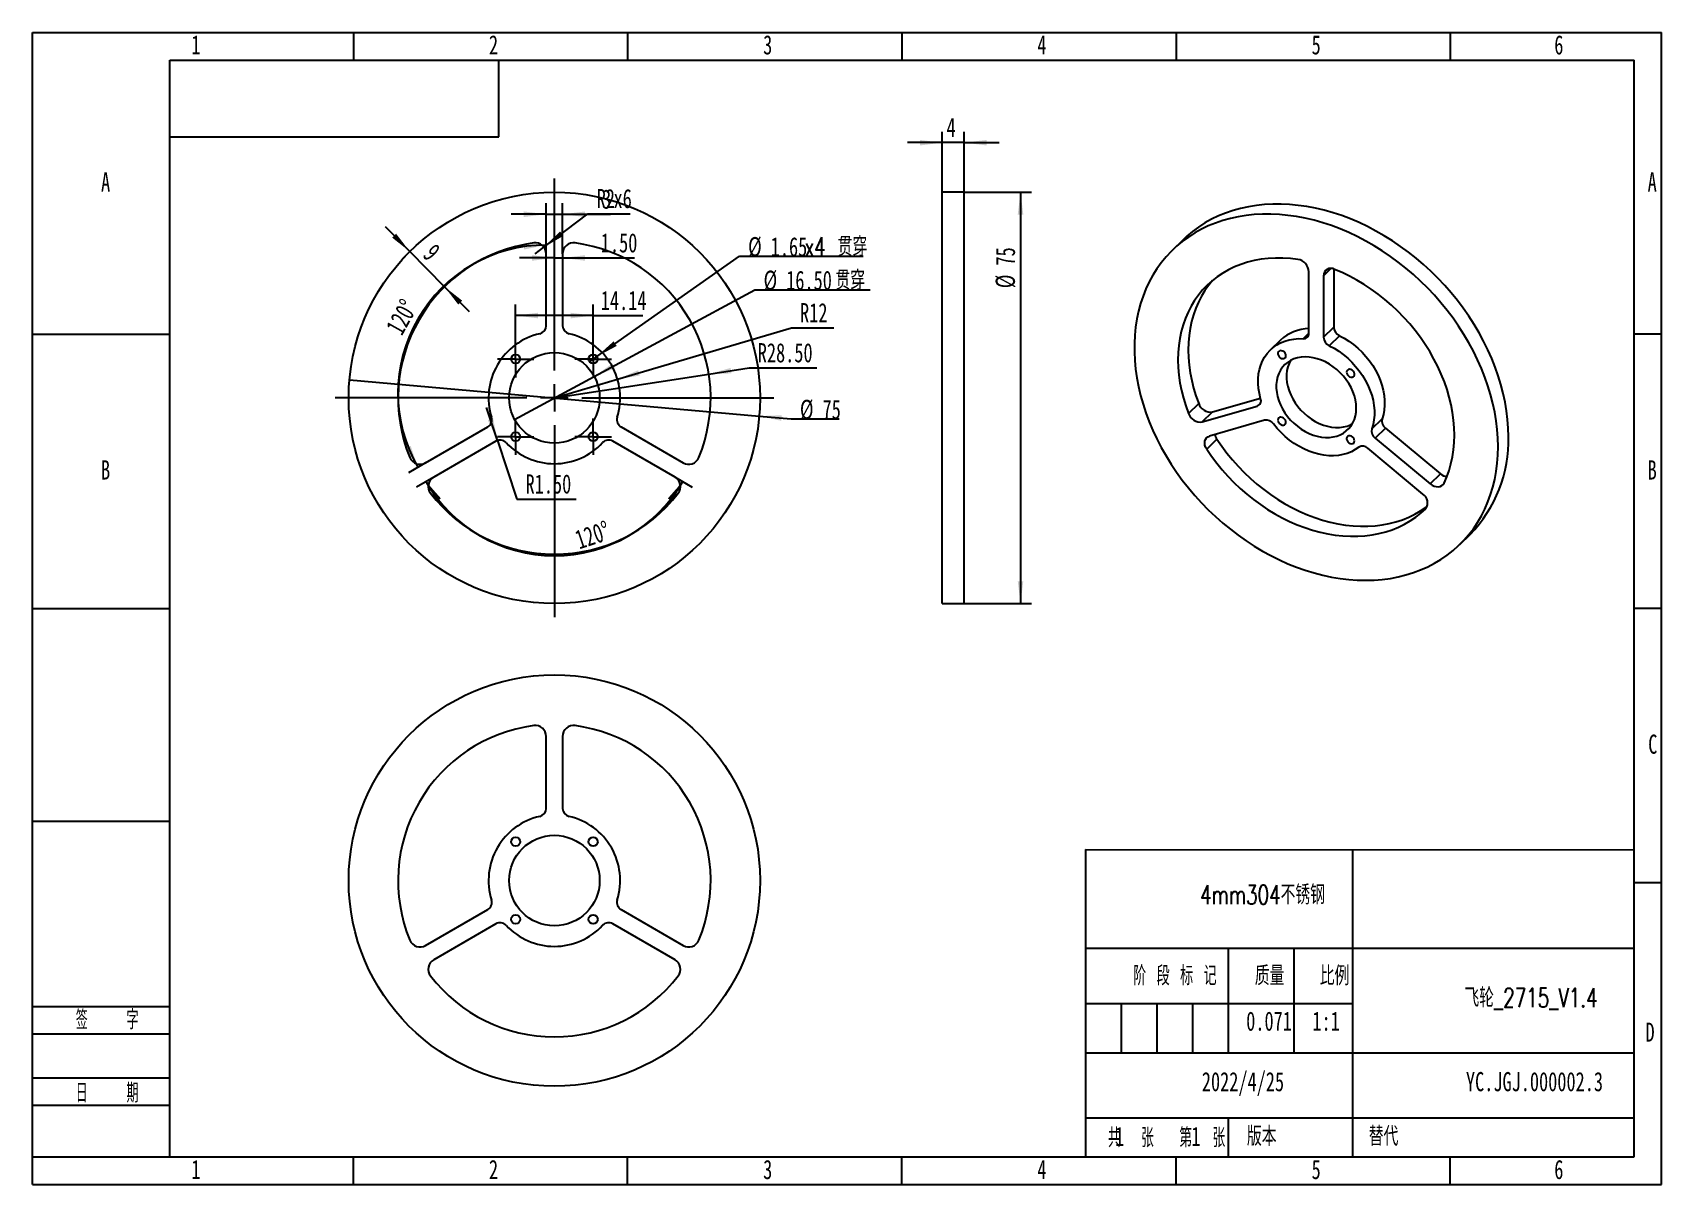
# Model space of a CAD drawing. Header units: millimetres. Extents: x 0 to 297, y 0 to 210.
import ezdxf

# ---------------------------------------------------------------- set-up
doc = ezdxf.new("R2010")
doc.units = ezdxf.units.MM
doc.layers.add('图框', color=7, linetype='Continuous')
doc.layers.add('粗实线层', color=7, linetype='Continuous', lineweight=25)
doc.styles.add('SLDTEXTSTYLE0', font='TXT', dxfattribs={"width": 0.7, "bigfont": 'bigfont'})
doc.styles.add('SLDTEXTSTYLE1', font='TXT', dxfattribs={"width": 0.6, "bigfont": 'bigfont'})
doc.styles.add('SLDTEXTSTYLE2', font='TXT', dxfattribs={"width": 0.614286, "bigfont": 'bigfont'})
doc.styles.add('SLDTEXTSTYLE3', font='TXT', dxfattribs={"width": 0.7})
doc.styles.add('SLDTEXTSTYLE4', font='TXT', dxfattribs={"width": 0.566667, "bigfont": 'bigfont'})
doc.dimstyles.new('SLDDIMSTYLE0', dxfattribs={"dimtxt": 3.5, "dimasz": 4.08, "dimexe": 0, "dimexo": 0.0625, "dimgap": 0.875, "dimtad": 2, "dimrnd": 1e-09, "dimzin": 12, "dimdsep": 46, "dimtxsty": 'SLDTEXTSTYLE3', "dimsah": 1, "dimcen": 0.09, "dimadec": 0, "dimazin": 3, "dimtfac": 1, "dimtofl": 0, "dimtmove": 0, "dimatfit": 3, "dimfxl": 0, "dimfrac": 2, "dimtolj": 1, "dimtzin": 12, "dimarcsym": 0})
doc.dimstyles.new('SLDDIMSTYLE1', dxfattribs={"dimtxt": 3.5, "dimasz": 4.08, "dimexe": 0, "dimexo": 0.0625, "dimgap": 0.875, "dimtad": 2, "dimrnd": 1e-09, "dimzin": 12, "dimdsep": 46, "dimtxsty": 'SLDTEXTSTYLE3', "dimsah": 1, "dimcen": 0.09, "dimadec": 0, "dimazin": 3, "dimtfac": 1, "dimtmove": 0, "dimatfit": 0, "dimfxl": 0, "dimfrac": 2, "dimtolj": 1, "dimtzin": 12, "dimarcsym": 0})
doc.dimstyles.new('SLDDIMSTYLE2', dxfattribs={"dimtxt": 3.5, "dimasz": 4.08, "dimexe": 0, "dimexo": 0.0625, "dimgap": 0.875, "dimtad": 2, "dimrnd": 1e-09, "dimzin": 4, "dimdsep": 46, "dimtxsty": 'SLDTEXTSTYLE3', "dimsah": 1, "dimcen": 0.09, "dimadec": 0, "dimazin": 1, "dimtfac": 1, "dimtmove": 0, "dimatfit": 0, "dimfxl": 0, "dimfrac": 2, "dimtolj": 1, "dimtzin": 12, "dimarcsym": 0})
doc.dimstyles.new('SLDDIMSTYLE3', dxfattribs={"dimtxt": 3.5, "dimasz": 4.08, "dimexe": 0, "dimexo": 0.0625, "dimgap": 0.875, "dimtad": 0, "dimtih": 1, "dimtoh": 1, "dimrnd": 1e-09, "dimzin": 12, "dimdsep": 46, "dimtxsty": 'SLDTEXTSTYLE3', "dimblk1": 'NONE', "dimsah": 1, "dimcen": 0, "dimadec": 0, "dimazin": 3, "dimtfac": 1, "dimtmove": 0, "dimatfit": 3, "dimldrblk": 'NONE', "dimfxl": 0, "dimfrac": 2, "dimtolj": 1, "dimtzin": 12, "dimarcsym": 0})
doc.dimstyles.new('SLDDIMSTYLE4', dxfattribs={"dimtxt": 3.5, "dimasz": 4.08, "dimexe": 0, "dimexo": 0.0625, "dimgap": 0.875, "dimtad": 2, "dimdec": 4, "dimzin": 12, "dimdsep": 46, "dimtxsty": 'SLDTEXTSTYLE3', "dimsah": 1, "dimcen": 0.09, "dimazin": 3, "dimtfac": 1, "dimtofl": 0, "dimtmove": 0, "dimatfit": 3, "dimfxl": 0, "dimfrac": 2, "dimtolj": 1, "dimtzin": 12, "dimarcsym": 0})
doc.dimstyles.new('SLDDIMSTYLE5', dxfattribs={"dimtxt": 3.5, "dimasz": 4.08, "dimexe": 0, "dimexo": 0.0625, "dimgap": 0.875, "dimtad": 0, "dimtih": 1, "dimtoh": 1, "dimrnd": 1e-09, "dimzin": 4, "dimdsep": 46, "dimtxsty": 'SLDTEXTSTYLE3', "dimblk1": 'NONE', "dimsah": 1, "dimcen": 0, "dimadec": 0, "dimazin": 1, "dimtfac": 1, "dimtmove": 0, "dimatfit": 3, "dimldrblk": 'NONE', "dimfxl": 0, "dimfrac": 2, "dimtolj": 1, "dimtzin": 12, "dimarcsym": 0})
doc.dimstyles.new('SLDDIMSTYLE6', dxfattribs={"dimtxt": 3.5, "dimasz": 4.08, "dimexe": 0, "dimexo": 0.0625, "dimgap": 0.875, "dimtad": 0, "dimtih": 1, "dimtoh": 1, "dimrnd": 1e-09, "dimzin": 12, "dimdsep": 46, "dimtxsty": 'SLDTEXTSTYLE3', "dimsah": 1, "dimcen": 0, "dimadec": 0, "dimazin": 3, "dimtfac": 1, "dimtofl": 0, "dimtmove": 0, "dimatfit": 3, "dimfxl": 0, "dimfrac": 2, "dimtolj": 1, "dimtzin": 12, "dimarcsym": 0})
doc.dimstyles.new('SLDDIMSTYLE7', dxfattribs={"dimtxt": 3.5, "dimasz": 4.08, "dimexe": 0, "dimexo": 0.0625, "dimgap": 0.875, "dimtad": 0, "dimtih": 1, "dimtoh": 1, "dimrnd": 1e-09, "dimzin": 4, "dimdsep": 46, "dimtxsty": 'SLDTEXTSTYLE3', "dimsah": 1, "dimcen": 0, "dimadec": 0, "dimazin": 1, "dimtfac": 1, "dimtofl": 0, "dimtmove": 0, "dimatfit": 3, "dimfxl": 0, "dimfrac": 2, "dimtolj": 1, "dimtzin": 12, "dimarcsym": 0})
doc.dimstyles.new('SLDDIMSTYLE8', dxfattribs={"dimtxt": 3.5, "dimasz": 4.08, "dimexe": 0, "dimexo": 0.0625, "dimgap": 0.875, "dimtad": 0, "dimtih": 1, "dimtoh": 1, "dimrnd": 1e-09, "dimzin": 4, "dimdsep": 46, "dimtxsty": 'SLDTEXTSTYLE3', "dimsah": 1, "dimcen": 0, "dimadec": 0, "dimazin": 1, "dimtfac": 1, "dimtofl": 0, "dimtmove": 1, "dimatfit": 3, "dimfxl": 0, "dimfrac": 2, "dimtolj": 1, "dimtzin": 12, "dimarcsym": 0})

# ---------------------------------------------------------------- blocks, each defined once
blk = doc.blocks.new('_D')
at = {"layer": '图框'}
for p, q in [((88.07, 153.79), (88.07, 160.41)), ((102.21, 153.79), (102.21, 160.41)), ((102.21, 158.41), (88.07, 158.41)), ((102.21, 158.41), (111.29, 158.41))]:
    blk.add_line(p, q, dxfattribs=at)
for points in [[(88.07, 158.41), (92.15, 157.9), (92.15, 158.92)], [(102.21, 158.41), (98.13, 158.92), (98.13, 157.9)]]:
    blk.add_solid(points, dxfattribs=at)
at = {"layer": '图框', "insert": (103.61, 162.92), "char_height": 3.5, "attachment_point": 1, "style": 'SLDTEXTSTYLE3'}
blk.add_mtext('14.14', dxfattribs=at)
blk = doc.blocks.new('_D_1')
at = {"layer": '图框'}
for p, q in [((93.64, 169.66), (93.64, 178.88)), ((96.64, 169.66), (96.64, 178.88)), ((93.64, 176.88), (87.29, 176.88)), ((93.64, 176.88), (96.64, 176.88)), ((96.64, 176.88), (105.37, 176.88))]:
    blk.add_line(p, q, dxfattribs=at)
for points in [[(93.64, 176.88), (89.56, 177.39), (89.56, 176.37)], [(96.64, 176.88), (100.72, 176.37), (100.72, 177.39)]]:
    blk.add_solid(points, dxfattribs=at)
at = {"layer": '图框', "insert": (103.83, 181.39), "char_height": 3.5, "attachment_point": 1, "style": 'SLDTEXTSTYLE3'}
blk.add_mtext('3', dxfattribs=at)
blk = doc.blocks.new('_D_2')
at = {"layer": '图框'}
for p, q in [((95.14, 168.91), (88.79, 168.91)), ((95.14, 168.91), (96.64, 168.91)), ((96.64, 168.91), (109.75, 168.91))]:
    blk.add_line(p, q, dxfattribs=at)
for points in [[(95.14, 168.91), (91.06, 169.41), (91.06, 168.4)], [(96.64, 168.91), (100.72, 168.4), (100.72, 169.41)]]:
    blk.add_solid(points, dxfattribs=at)
at = {"layer": '图框', "insert": (103.61, 173.42), "char_height": 3.5, "attachment_point": 1, "style": 'SLDTEXTSTYLE3'}
blk.add_mtext('1.50', dxfattribs=at)
blk = doc.blocks.new('_D_3')
at = {"layer": '图框'}
for p, q in [((102.89, 150.94), (128.89, 169.23)), ((128.89, 169.23), (151.44, 169.23)), ((101.54, 149.99), (102.89, 150.94))]:
    blk.add_line(p, q, dxfattribs=at)
blk.add_solid([(102.89, 150.94), (106.52, 152.87), (105.93, 153.7)], dxfattribs=at)
at = {"layer": '图框', "char_height": 3.5, "attachment_point": 1}
for s, insert, style in [('%%c', (130.47, 172.72), 'SLDTEXTSTYLE3'), ('1.65', (134.59, 172.71), 'SLDTEXTSTYLE3'), ('x4 贯穿', (140.72, 172.71), 'SLDTEXTSTYLE0')]:
    blk.add_mtext(s, dxfattribs=dict(at, insert=insert, style=style))
blk = doc.blocks.new('_None')
blk = doc.blocks.new('_D_4')
at = {"layer": '图框'}
for p, q in [((93.64, 169.66), (93.64, 173.27)), ((71.65, 131.56), (68.52, 129.76))]:
    blk.add_line(p, q, dxfattribs=at)
blk.add_arc((93.64, 144.26), 27.01, 90, 210, dxfattribs=at)
for points in [[(93.64, 171.27), (89.54, 171.47), (89.61, 170.45)], [(70.26, 130.76), (68.94, 134.65), (68.03, 134.21)]]:
    blk.add_solid(points, dxfattribs=at)
at = {"layer": '图框', "insert": (64.26, 156.28), "char_height": 3.5, "attachment_point": 1, "rotation": 60.8174, "style": 'SLDTEXTSTYLE3'}
blk.add_mtext('120°', dxfattribs=at)
blk = doc.blocks.new('_D_5')
at = {"layer": '图框'}
for p, q in [((73.15, 128.96), (70.01, 127.15)), ((117.14, 128.96), (120.28, 127.15))]:
    blk.add_line(p, q, dxfattribs=at)
blk.add_arc((95.14, 141.66), 27.03, 210, 330, dxfattribs=at)
for points in [[(71.74, 128.15), (73.62, 124.49), (74.46, 125.07)], [(118.55, 128.15), (115.83, 125.07), (116.67, 124.49)]]:
    blk.add_solid(points, dxfattribs=at)
at = {"layer": '图框', "insert": (98.59, 119.09), "char_height": 3.5, "attachment_point": 1, "rotation": 18.3475, "style": 'SLDTEXTSTYLE3'}
blk.add_mtext('120°', dxfattribs=at)
blk = doc.blocks.new('_D_6')
at = {"layer": '图框'}
for p, q in [((102.4, 147.31), (131.71, 163.11)), ((131.71, 163.11), (152.73, 163.11)), ((87.88, 139.48), (102.4, 147.31))]:
    blk.add_line(p, q, dxfattribs=at)
blk.add_solid([(102.4, 147.31), (106.24, 148.8), (105.75, 149.69)], dxfattribs=at)
at = {"layer": '图框', "char_height": 3.5, "attachment_point": 1}
for s, insert, style in [('%%c', (133.29, 166.6), 'SLDTEXTSTYLE3'), ('16.50', (137.41, 166.59), 'SLDTEXTSTYLE3'), ('贯穿', (146.39, 166.59), 'SLDTEXTSTYLE0')]:
    blk.add_mtext(s, dxfattribs=dict(at, insert=insert, style=style))
blk = doc.blocks.new('_D_7')
at = {"layer": '图框'}
for p, q in [((106.65, 146.8), (138.36, 156.17)), ((138.36, 156.17), (146.08, 156.17)), ((95.14, 143.39), (106.65, 146.8))]:
    blk.add_line(p, q, dxfattribs=at)
blk.add_solid([(106.65, 146.8), (110.71, 147.47), (110.42, 148.44)], dxfattribs=at)
at = {"layer": '图框', "insert": (139.94, 160.68), "char_height": 3.5, "attachment_point": 1, "style": 'SLDTEXTSTYLE3'}
blk.add_mtext('R12', dxfattribs=at)
blk = doc.blocks.new('_D_8')
at = {"layer": '图框'}
for p, q in [((123.31, 147.74), (130.64, 148.87)), ((130.64, 148.87), (142.97, 148.87)), ((95.14, 143.39), (123.31, 147.74))]:
    blk.add_line(p, q, dxfattribs=at)
blk.add_solid([(123.31, 147.74), (127.42, 147.86), (127.27, 148.86)], dxfattribs=at)
at = {"layer": '图框', "insert": (132.23, 153.38), "char_height": 3.5, "attachment_point": 1, "style": 'SLDTEXTSTYLE3'}
blk.add_mtext('R28.50', dxfattribs=at)
blk = doc.blocks.new('_D_9')
at = {"layer": '图框'}
for p, q in [((57.79, 146.71), (132.5, 140.08)), ((132.5, 140.08), (138.33, 139.57)), ((138.33, 139.57), (147.1, 139.57))]:
    blk.add_line(p, q, dxfattribs=at)
blk.add_solid([(132.5, 140.08), (136.52, 139.22), (136.61, 140.23)], dxfattribs=at)
at = {"layer": '图框', "char_height": 3.5, "attachment_point": 1, "style": 'SLDTEXTSTYLE3'}
for s, insert in [('%%c', (139.92, 143.05)), ('75', (144.04, 143.04))]:
    blk.add_mtext(s, dxfattribs=dict(at, insert=insert))
blk = doc.blocks.new('_D_10')
at = {"layer": '图框'}
for p, q in [((93.24, 170.87), (101.27, 176.98)), ((101.27, 176.98), (108.99, 176.98)), ((91.64, 169.66), (93.24, 170.87))]:
    blk.add_line(p, q, dxfattribs=at)
blk.add_solid([(93.24, 170.87), (96.79, 172.94), (96.18, 173.75)], dxfattribs=at)
at = {"layer": '图框', "char_height": 3.5, "attachment_point": 1, "style": 'SLDTEXTSTYLE3'}
for s, insert in [('R2', (102.86, 181.49)), ('x6', (105.93, 181.49))]:
    blk.add_mtext(s, dxfattribs=dict(at, insert=insert))
blk = doc.blocks.new('_D_11')
at = {"layer": '图框'}
for p, q in [((84.77, 135.64), (82.78, 141.67)), ((84.77, 135.64), (88.3, 124.95)), ((88.3, 124.95), (99.09, 124.95))]:
    blk.add_line(p, q, dxfattribs=at)
blk.add_solid([(84.77, 135.64), (83.98, 139.67), (83.01, 139.35)], dxfattribs=at)
at = {"layer": '图框', "insert": (89.89, 129.46), "char_height": 3.5, "attachment_point": 1, "style": 'SLDTEXTSTYLE3'}
blk.add_mtext('R1.50', dxfattribs=at)
blk = doc.blocks.new('_D_12')
at = {"layer": '图框'}
for p, q in [((68.79, 170.07), (64.33, 174.59)), ((68.79, 170.07), (67.37, 168.67)), ((75.11, 163.67), (68.79, 170.07)), ((75.11, 163.67), (73.69, 162.26)), ((75.11, 163.67), (79.58, 159.15))]:
    blk.add_line(p, q, dxfattribs=at)
for points in [[(68.79, 170.07), (66.28, 173.33), (65.56, 172.62)], [(75.11, 163.67), (77.62, 160.41), (78.34, 161.12)]]:
    blk.add_solid(points, dxfattribs=at)
at = {"layer": '图框', "insert": (73.46, 171.76), "char_height": 3.5, "attachment_point": 1, "rotation": 314.6506, "style": 'SLDTEXTSTYLE3'}
blk.add_mtext('9', dxfattribs=at)
blk = doc.blocks.new('SW_CENTERMARKSYMBOL_0')
at = {"layer": '图框', "color": 0}
for p, q in [((0, 5), (0, 40)), ((-5, 0), (-40, 0)), ((0, 0), (-2.5, 0)), ((0, 0), (0, 2.5)), ((0, 0), (0, -2.5)), ((0, 0), (2.5, 0)), ((5, 0), (40, 0)), ((0, -5), (0, -40))]:
    blk.add_line(p, q, dxfattribs=at)
blk = doc.blocks.new('SW_CENTERMARKSYMBOL_1')
at = {"layer": '图框', "color": 0}
for p, q in [((0, 2.5), (0, 3.325)), ((-2.5, 0), (-3.325, 0)), ((0, 0), (-2.5, 0)), ((0, 0), (0, 2.5)), ((0, 0), (0, -2.5)), ((0, 0), (2.5, 0)), ((2.5, 0), (3.325, 0)), ((0, -2.5), (0, -3.325))]:
    blk.add_line(p, q, dxfattribs=at)
blk = doc.blocks.new('SW_CENTERMARKSYMBOL_2')
at = {"layer": '图框', "color": 0}
for p, q in [((0, 2.5), (0, 3.325)), ((-2.5, 0), (-3.325, 0)), ((0, 0), (-2.5, 0)), ((0, 0), (0, 2.5)), ((0, 0), (0, -2.5)), ((0, 0), (2.5, 0)), ((2.5, 0), (3.325, 0)), ((0, -2.5), (0, -3.325))]:
    blk.add_line(p, q, dxfattribs=at)
blk = doc.blocks.new('SW_CENTERMARKSYMBOL_3')
at = {"layer": '图框', "color": 0}
for p, q in [((0, 2.5), (0, 3.325)), ((-2.5, 0), (-3.325, 0)), ((0, 0), (-2.5, 0)), ((0, 0), (0, 2.5)), ((0, 0), (0, -2.5)), ((0, 0), (2.5, 0)), ((2.5, 0), (3.325, 0)), ((0, -2.5), (0, -3.325))]:
    blk.add_line(p, q, dxfattribs=at)
blk = doc.blocks.new('SW_CENTERMARKSYMBOL_4')
at = {"layer": '图框', "color": 0}
for p, q in [((0, 2.5), (0, 3.325)), ((-2.5, 0), (-3.325, 0)), ((0, 0), (-2.5, 0)), ((0, 0), (0, 2.5)), ((0, 0), (0, -2.5)), ((0, 0), (2.5, 0)), ((2.5, 0), (3.325, 0)), ((0, -2.5), (0, -3.325))]:
    blk.add_line(p, q, dxfattribs=at)
blk = doc.blocks.new('_D_13')
at = {"layer": '图框'}
for p, q in [((165.87, 180.89), (165.87, 191.93)), ((169.87, 180.89), (169.87, 191.93)), ((165.87, 189.93), (159.52, 189.93)), ((169.87, 189.93), (165.87, 189.93)), ((169.87, 189.93), (176.22, 189.93))]:
    blk.add_line(p, q, dxfattribs=at)
for points in [[(165.87, 189.93), (161.79, 190.43), (161.79, 189.42)], [(169.87, 189.93), (173.95, 189.42), (173.95, 190.43)]]:
    blk.add_solid(points, dxfattribs=at)
at = {"layer": '图框', "insert": (166.64, 194.44), "char_height": 3.5, "attachment_point": 1, "style": 'SLDTEXTSTYLE3'}
blk.add_mtext('4', dxfattribs=at)
blk = doc.blocks.new('_D_14')
at = {"layer": '图框'}
for p, q in [((169.87, 180.89), (182.14, 180.89)), ((180.14, 180.89), (180.14, 105.89)), ((169.87, 105.89), (182.14, 105.89))]:
    blk.add_line(p, q, dxfattribs=at)
for points in [[(180.14, 180.89), (179.63, 176.81), (180.65, 176.81)], [(180.14, 105.89), (180.65, 109.97), (179.63, 109.97)]]:
    blk.add_solid(points, dxfattribs=at)
at = {"layer": '图框', "char_height": 3.5, "attachment_point": 1, "rotation": 90, "style": 'SLDTEXTSTYLE3'}
for s, insert in [('75', (175.63, 167.52)), ('%%c', (175.61, 163.4))]:
    blk.add_mtext(s, dxfattribs=dict(at, insert=insert))

msp = doc.modelspace()

# ---------------------------------------------------------------- linework, layer by layer
at = {"color": 7, "linetype": 'Continuous', "lineweight": 25}
for p, q in [((169.86999, 180.89454), (165.86999, 180.89454)), ((165.86999, 143.39454), (165.86999, 180.89454)), ((169.86999, 143.39454), (169.86999, 180.89454)), ((93.64368, 156.55699), (93.64368, 169.66239)), ((96.64368, 169.66239), (96.64368, 156.55699)), ((209.73181, 172.18237), (207.86503, 170.36034)), ((232.73133, 155.16713), (232.73133, 166.40065)), ((237.25137, 166.88391), (237.25137, 156.26807)), ((235.38459, 165.67956), (235.38459, 154.44603)), ((235.38459, 154.44603), (237.25137, 156.26807)), ((238.28319, 154.73404), (236.41641, 152.912)), ((227.543, 153.93377), (225.67622, 152.11174)), ((165.86999, 105.89454), (165.86999, 143.39454)), ((169.86999, 105.89454), (169.86999, 143.39454)), ((215.14213, 140.84999), (223.88283, 143.36541)), ((210.75568, 140.54383), (212.62246, 142.36587)), ((213.27535, 139.02795), (223.31315, 141.91665)), ((213.27535, 139.02795), (215.14213, 140.84999)), ((71.64505, 131.55965), (82.99466, 138.11235)), ((107.29269, 138.11235), (118.6423, 131.55965)), ((224.63978, 139.32912), (214.60198, 136.44042)), ((244.19851, 137.73331), (246.06529, 139.55535)), ((246.66955, 137.89827), (244.80277, 136.07624)), ((246.66955, 137.89827), (256.70735, 129.55345)), ((84.49466, 135.51428), (73.14505, 128.96158)), ((117.1423, 128.96158), (105.79269, 135.51428)), ((215.95155, 135.87262), (214.08477, 134.05058)), ((253.51394, 125.86498), (243.47614, 134.2098)), ((244.80277, 136.07624), (254.84057, 127.73142)), ((254.84057, 127.73142), (256.70735, 129.55345)), ((260.25089, 116.68799), (262.11767, 118.51002)), ((165.86999, 105.89454), (169.86999, 105.89454)), ((93.64368, 68.56043), (93.64368, 81.66584)), ((96.64368, 81.66584), (96.64368, 68.56043)), ((71.64505, 43.5631), (82.99466, 50.1158)), ((107.29269, 50.1158), (118.6423, 43.5631)), ((84.49466, 47.51772), (73.14505, 40.96502)), ((117.1423, 40.96502), (105.79269, 47.51772))]:
    msp.add_line(p, q, dxfattribs=at)
at = {"color": 8, "linetype": 'Continuous', "lineweight": 25}
for p, q in [((235.38459, 165.67956), (236.71574, 166.9788)), ((231.69951, 154.19395), (232.73133, 155.20104)), ((223.31315, 141.91665), (223.92714, 142.51592))]:
    msp.add_line(p, q, dxfattribs=at)
at = {"color": 7, "linetype": 'Continuous', "lineweight": 25, "flags": 128}
for points in [[(269.09042, 136.33248), (269.05228, 137.88397), (268.93794, 139.45263), (268.74768, 141.03484), (268.48192, 142.62697), (268.14127, 144.22536), (267.72653, 145.82632), (267.23864, 147.42618), (266.67873, 149.02125), (266.04809, 150.60787), (265.34816, 152.18239), (264.58055, 153.74119), (263.74704, 155.28067), (262.84953, 156.79731), (261.8901, 158.28761), (260.87094, 159.74814), (259.79441, 161.17555), (258.66298, 162.56655), (257.47924, 163.91794), (256.24594, 165.22662), (254.96589, 166.48957), (253.64204, 167.70389), (252.27745, 168.86679), (250.87525, 169.97559), (249.43865, 171.02774), (247.97098, 172.02083), (246.4756, 172.95256), (244.95595, 173.82079), (243.41553, 174.62354), (241.85788, 175.35894), (240.28659, 176.02531), (238.70526, 176.62112), (237.11753, 177.145), (235.52707, 177.59574), (233.93752, 177.9723), (232.35253, 178.27383), (230.77577, 178.49962), (229.21085, 178.64915), (227.66137, 178.72209), (226.13089, 178.71826), (224.62294, 178.63767), (223.14099, 178.48052), (221.68844, 178.24715), (220.26863, 177.93811), (218.88484, 177.5541), (217.54023, 177.09602), (216.23791, 176.56491), (214.98087, 175.962), (213.772, 175.28867), (212.61409, 174.54648), (211.50979, 173.73712), (210.46164, 172.86246), (209.73181, 172.18237)], [(267.22364, 134.51044), (267.1855, 136.06194), (267.07116, 137.63059), (266.8809, 139.21281), (266.61514, 140.80494), (266.27449, 142.40332), (265.85975, 144.00428), (265.37186, 145.60414), (264.81195, 147.19921), (264.18131, 148.78583), (263.48138, 150.36035), (262.71377, 151.91915), (261.88026, 153.45864), (260.98275, 154.97527), (260.02332, 156.46557), (259.00416, 157.92611), (257.92763, 159.35351), (256.79619, 160.74451), (255.61246, 162.09591), (254.37915, 163.40459), (253.09911, 164.66754), (251.77526, 165.88186), (250.41067, 167.04476), (249.00846, 168.15356), (247.57187, 169.20571), (246.1042, 170.19879), (244.60882, 171.13052), (243.08917, 171.99876), (241.54875, 172.8015), (239.9911, 173.5369), (238.4198, 174.20328), (236.83848, 174.79909), (235.25075, 175.32297), (233.66029, 175.7737), (232.07073, 176.15027), (230.48575, 176.45179), (228.90899, 176.67758), (227.34406, 176.82711), (225.79458, 176.90005), (224.26411, 176.89622), (222.75616, 176.81564), (221.27421, 176.65848), (219.82166, 176.42511), (218.40185, 176.11607), (217.01805, 175.73207), (215.67345, 175.27399), (214.37113, 174.74288), (213.11409, 174.13997), (211.90522, 173.46664), (210.74731, 172.72444), (209.64301, 171.91508), (208.59486, 171.04042), (207.60528, 170.10247), (206.67654, 169.10339), (205.81078, 168.04548), (205.00999, 166.93117), (204.27601, 165.76302), (203.61054, 164.54372), (203.01509, 163.27608), (202.49104, 161.96301), (202.03959, 160.60752), (201.66179, 159.21275), (201.3585, 157.78189), (201.13042, 156.31823), (200.97808, 154.82515), (200.90182, 153.30608), (200.90182, 151.76451), (200.97808, 150.20398), (201.13042, 148.62809), (201.3585, 147.04046), (201.66179, 145.44475), (202.03959, 143.84461), (202.49104, 142.24374), (203.01509, 140.64582), (203.61054, 139.05451), (204.27601, 137.47349), (205.00999, 135.90638), (205.81078, 134.3568), (206.67654, 132.82829), (207.60528, 131.32439), (208.59486, 129.84855), (209.64301, 128.40417), (210.74731, 126.99456), (211.90522, 125.62297), (213.11409, 124.29255), (214.37113, 123.00636), (215.67345, 121.76737), (217.01805, 120.57842), (218.40185, 119.44224), (219.82166, 118.36146), (221.27421, 117.33855), (222.75616, 116.37586), (224.26411, 115.47562), (225.79458, 114.63989), (227.34406, 113.8706), (228.90899, 113.16951), (230.48575, 112.53823), (232.07073, 111.97823), (233.66029, 111.49078), (235.25075, 111.07701), (236.83848, 110.73787), (238.4198, 110.47414), (239.9911, 110.28642), (241.54875, 110.17515), (243.08917, 110.14059), (244.60882, 110.18281), (246.1042, 110.30171), (247.57187, 110.49703), (249.00846, 110.76831), (250.41067, 111.11494), (251.77526, 111.5361), (253.09911, 112.03084), (254.37915, 112.59801), (255.61246, 113.23631), (256.79619, 113.94428), (257.92763, 114.72028), (259.00416, 115.56253), (260.02332, 116.4691), (260.98275, 117.43789), (261.88026, 118.46668), (262.71377, 119.5531), (263.48138, 120.69466), (264.18131, 121.88873), (264.81195, 123.13256), (265.37186, 124.42329), (265.85975, 125.75795), (266.27449, 127.13348), (266.61514, 128.5467), (266.8809, 129.99438), (267.07116, 131.47317), (267.1855, 132.97968), (267.22364, 134.51044)], [(230.72888, 168.6442), (229.34956, 168.80308), (227.98472, 168.88429), (226.63853, 168.88758), (225.31515, 168.81294), (224.01862, 168.66059), (222.75295, 168.43101), (221.52201, 168.12489), (220.32959, 167.74319), (219.17935, 167.28707), (218.07482, 166.75794), (217.01941, 166.15742), (216.01635, 165.48736), (215.06873, 164.7498), (214.17945, 163.94704), (213.35125, 163.08151), (212.58668, 162.1559), (211.88808, 161.17304), (211.2576, 160.13595), (210.69718, 159.04781), (210.20854, 157.91198), (209.79318, 156.73194), (209.45237, 155.51132), (209.18717, 154.25386), (208.99839, 152.96344), (208.8866, 151.64401), (208.85216, 150.29964), (208.89517, 148.93444), (209.01549, 147.55262), (209.21276, 146.15843), (209.48637, 144.75614), (209.83548, 143.35006), (210.25902, 141.94452), (210.75568, 140.54383)], [(257.36024, 127.87771), (257.8569, 129.00843), (258.28044, 130.18376), (258.62955, 131.40007), (258.90316, 132.65364), (259.10043, 133.94061), (259.22075, 135.25703), (259.26376, 136.59885), (259.22932, 137.96194), (259.11753, 139.34213), (258.92875, 140.73517), (258.66355, 142.13678), (258.32274, 143.54265), (257.90738, 144.94846), (257.41874, 146.3499), (256.85832, 147.74265), (256.22784, 149.12244), (255.52924, 150.48503), (254.76467, 151.82624), (253.93647, 153.14193), (253.04719, 154.42807), (252.09957, 155.68071), (251.09651, 156.896), (250.0411, 158.07019), (248.93657, 159.1997), (247.78633, 160.28104), (246.59391, 161.31089), (245.36297, 162.28609), (244.0973, 163.20364), (242.80077, 164.06072), (241.47739, 164.8547), (240.1312, 165.58314), (238.76636, 166.2438), (237.38704, 166.83465)], [(215.12103, 164.79348), (214.45346, 163.97794), (213.75486, 162.99507), (213.12438, 161.95798), (212.56396, 160.86985), (212.07532, 159.73402), (211.65996, 158.55398), (211.31915, 157.33336), (211.05395, 156.0759), (210.86517, 154.78548), (210.75338, 153.46605), (210.71894, 152.12167), (210.76195, 150.75648), (210.88227, 149.37466), (211.07954, 147.98046), (211.35316, 146.57817), (211.70227, 145.17209), (212.1258, 143.76655), (212.62246, 142.36587)], [(238.28319, 154.73404), (239.16977, 154.25767), (240.032, 153.71444), (240.86342, 153.10844), (241.65779, 152.44419), (242.40915, 151.7267), (243.11186, 150.96134), (243.76065, 150.15385), (244.35066, 149.3103), (244.87745, 148.43701), (245.33707, 147.54052), (245.72609, 146.62758), (246.04157, 145.70502), (246.28115, 144.77977), (246.44303, 143.85877), (246.52601, 142.94893), (246.52945, 142.05707), (246.45333, 141.18989), (246.29822, 140.35389), (246.06529, 139.55535)], [(223.91741, 143.24528), (223.68448, 144.17044), (223.52937, 145.09075), (223.45325, 145.9993), (223.45669, 146.88929), (223.53967, 147.75403), (223.70155, 148.58703), (223.94114, 149.38206), (224.25662, 150.13313), (224.64563, 150.83463), (225.10525, 151.48128), (225.63204, 152.06823), (226.22205, 152.59108), (226.87084, 153.04592), (227.57355, 153.42931), (228.32491, 153.7384), (229.11928, 153.97085), (229.9507, 154.12494), (230.81293, 154.19949), (231.69951, 154.19395)], [(228.53382, 151.08659), (228.49429, 151.32695), (228.37997, 151.56275), (228.20326, 151.76845), (227.9833, 151.92174), (227.74393, 152.00602), (227.51108, 152.01215), (227.31, 151.93948), (227.16248, 151.79587), (227.08449, 151.59689), (227.08449, 151.3641), (227.16248, 151.12272), (227.31, 150.89892), (227.51108, 150.71695), (227.74393, 150.59652), (227.9833, 150.55069), (228.20326, 150.58442), (228.37997, 150.69406), (228.49429, 150.86772), (228.53382, 151.08659)], [(236.41641, 152.912), (237.30299, 152.43563), (238.16522, 151.89241), (238.99664, 151.2864), (239.79101, 150.62216), (240.54237, 149.90467), (241.24508, 149.13931), (241.89387, 148.33182), (242.48388, 147.48826), (243.01067, 146.61497), (243.47029, 145.71849), (243.8593, 144.80554), (244.17478, 143.88299), (244.41437, 142.95774), (244.57625, 142.03674), (244.65923, 141.12689), (244.66267, 140.23504), (244.58655, 139.36786), (244.43144, 138.53186), (244.19851, 137.73331)], [(241.35441, 141.54114), (241.31574, 142.27877), (241.20013, 143.02959), (241.00882, 143.78566), (240.74382, 144.53895), (240.40795, 145.28149), (240.00477, 146.0054), (239.53856, 146.70301), (239.01424, 147.36692), (238.43739, 147.99009), (237.81412, 148.56593), (237.15103, 149.08832), (236.45515, 149.55174), (235.73386, 149.95125), (234.99481, 150.28264), (234.24583, 150.54239), (233.49485, 150.72774), (232.74985, 150.83673), (232.01871, 150.86821), (231.30918, 150.82184), (230.6288, 150.69811), (229.98476, 150.49834), (229.3839, 150.22464), (228.83259, 149.87991), (228.33667, 149.46781), (227.90139, 148.9927), (227.53138, 148.45963), (227.23055, 147.87424), (227.00209, 147.24274), (226.84843, 146.57182), (226.77118, 145.86859), (226.77118, 145.14051), (226.84843, 144.3953), (227.00209, 143.64086), (227.23055, 142.88517), (227.53138, 142.13626), (227.90139, 141.40207), (228.33667, 140.69037), (228.83259, 140.0087), (229.3839, 139.3643), (229.98476, 138.764), (230.6288, 138.21416), (231.30918, 137.7206), (232.01871, 137.28856), (232.74985, 136.92262), (233.49485, 136.62666), (234.24583, 136.40382), (234.99481, 136.25645), (235.73386, 136.18612), (236.45515, 136.19358), (237.15103, 136.27874), (237.81412, 136.44071), (238.43739, 136.67776), (239.01424, 136.98738), (239.53856, 137.3663), (240.00477, 137.81049), (240.40795, 138.31525), (240.74382, 138.87523), (241.00882, 139.48448), (241.20013, 140.13656), (241.31574, 140.82454), (241.35441, 141.54114)], [(229.3556, 150.20933), (229.09733, 149.69627), (228.86887, 149.06477), (228.71521, 148.39385), (228.63797, 147.69063), (228.63797, 146.96255), (228.71521, 146.21734), (228.86887, 145.46289), (229.09733, 144.70721), (229.39816, 143.9583), (229.76818, 143.2241), (230.20345, 142.5124), (230.69937, 141.83074), (231.25069, 141.18634), (231.85154, 140.58604), (232.49558, 140.03619), (233.17597, 139.54264), (233.88549, 139.1106), (234.61663, 138.74466), (235.36163, 138.4487), (236.11261, 138.22585), (236.86159, 138.07849), (237.60065, 138.00816), (238.32193, 138.01561), (239.01781, 138.10078), (239.6809, 138.26274), (240.30417, 138.49979), (240.6271, 138.66103)], [(239.5821, 148.08391), (239.62163, 147.84355), (239.73595, 147.60775), (239.91266, 147.40205), (240.13262, 147.24876), (240.37199, 147.16448), (240.60484, 147.15835), (240.80592, 147.23102), (240.95344, 147.37463), (241.03143, 147.57361), (241.03143, 147.8064), (240.95344, 148.04778), (240.80592, 148.27158), (240.60484, 148.45355), (240.37199, 148.57398), (240.13262, 148.61981), (239.91266, 148.58608), (239.73595, 148.47644), (239.62163, 148.30278), (239.5821, 148.08391)], [(227.07453, 139.36102), (227.11407, 139.12066), (227.22839, 138.88486), (227.4051, 138.67917), (227.62506, 138.52587), (227.86443, 138.44159), (228.09727, 138.43546), (228.29835, 138.50813), (228.44588, 138.65174), (228.52387, 138.85073), (228.52387, 139.08352), (228.44588, 139.32489), (228.29835, 139.54869), (228.09727, 139.73066), (227.86443, 139.85109), (227.62506, 139.89692), (227.4051, 139.86319), (227.22839, 139.75355), (227.11407, 139.57989), (227.07453, 139.36102)], [(241.84006, 134.4152), (241.18642, 133.96642), (240.47929, 133.58933), (239.72398, 133.28679), (238.92617, 133.06104), (238.09184, 132.91379), (237.22725, 132.84615), (236.33887, 132.85861), (235.43339, 132.95109), (234.51759, 133.12289), (233.59833, 133.37272), (232.68253, 133.69871), (231.77705, 134.09842), (230.88867, 134.56884), (230.02408, 135.10644), (229.18975, 135.70719), (228.39194, 136.36659), (227.63663, 137.07969), (226.9295, 137.84114), (226.27586, 138.64522)], [(214.08477, 134.05058), (213.88842, 134.4146), (213.76424, 134.7922), (213.71782, 135.16633), (213.75128, 135.5201), (213.86308, 135.83753), (214.0482, 136.10428), (214.29826, 136.30832), (214.60198, 136.44042)], [(214.08477, 134.05058), (214.96742, 132.76097), (215.90872, 131.50444), (216.9058, 130.28483), (217.95558, 129.10591), (219.05483, 127.97129), (220.20018, 126.88445), (221.38811, 125.84875), (222.61498, 124.86735), (223.877, 123.94328), (225.17031, 123.07938), (226.49092, 122.27829), (227.83478, 121.54249), (229.19777, 120.87422), (230.57569, 120.27556), (231.96431, 119.74832), (233.35936, 119.29414), (234.75656, 118.91441), (236.15161, 118.6103), (237.54023, 118.38274), (238.91815, 118.23243), (240.28114, 118.15983), (241.625, 118.16517), (242.94561, 118.24843), (244.23892, 118.40935), (245.50094, 118.64744), (246.72781, 118.96196), (247.91574, 119.35196), (249.06109, 119.81623), (250.16034, 120.35334), (251.21012, 120.96165), (252.2072, 121.63929), (253.1485, 122.38417), (254.03115, 123.19401)], [(215.95155, 135.87262), (216.8342, 134.58301), (217.77551, 133.32647), (218.77258, 132.10687), (219.82236, 130.92795), (220.92161, 129.79332), (222.06696, 128.70649), (223.2549, 127.67078), (224.48176, 126.68939), (225.74378, 125.76532), (227.03709, 124.90141), (228.3577, 124.10033), (229.70156, 123.36452), (231.06455, 122.69626), (232.44247, 122.09759), (233.83109, 121.57036), (235.22614, 121.11618), (236.62334, 120.73645), (238.01839, 120.43234), (239.40701, 120.20478), (240.78493, 120.05447), (242.14792, 119.98187), (243.49178, 119.98721), (244.8124, 120.07046), (246.1057, 120.23138), (247.36772, 120.46947), (248.59459, 120.784), (249.78252, 121.174), (250.92787, 121.63826), (252.02713, 122.17538), (253.0769, 122.78369), (254.07398, 123.46133), (254.31454, 123.64124)], [(241.04139, 135.56513), (241.00185, 135.80549), (240.88753, 136.04129), (240.71082, 136.24698), (240.49086, 136.40027), (240.25149, 136.48455), (240.01865, 136.49069), (239.81757, 136.41801), (239.67004, 136.2744), (239.59205, 136.07542), (239.59205, 135.84263), (239.67004, 135.60126), (239.81757, 135.37746), (240.01865, 135.19549), (240.25149, 135.07506), (240.49086, 135.02923), (240.71082, 135.06296), (240.88753, 135.17259), (241.00185, 135.34626), (241.04139, 135.56513)], [(254.84057, 127.73142), (255.18423, 127.49042), (255.5523, 127.31649), (255.92817, 127.2175), (256.29487, 127.1979), (256.63583, 127.25859), (256.93566, 127.39681), (257.18082, 127.60634), (257.36024, 127.87771)]]:
    msp.add_lwpolyline(points, dxfattribs=at)
at = {"color": 7, "linetype": 'Continuous', "lineweight": 25}
for centre, radius in [((95.14368, 143.39454), 37.5), ((95.14368, 143.39454), 8.25), ((88.07261, 150.46561), 0.825), ((102.21475, 150.46561), 0.825), ((88.07261, 136.32347), 0.825), ((102.21475, 136.32347), 0.825), ((95.14368, 55.39798), 37.5), ((95.14368, 55.39798), 8.25), ((88.07261, 62.46905), 0.825), ((102.21475, 62.46905), 0.825), ((88.07261, 48.32692), 0.825), ((102.21475, 48.32692), 0.825)]:
    msp.add_circle(centre, radius, dxfattribs=at)
for centre, radius, start, end in [((95.14368, 143.39454), 28.5, 97.5895424, 202.4104576), ((91.64368, 169.66239), 2, 0, 97.5895424), ((98.64368, 169.66239), 2, 82.4104576, 180), ((95.14368, 143.39454), 28.5, 337.5895424, 82.4104576), ((230.31936, 166.26328), 2.41588, 3.2598642, 80.2406792), ((236.72316, 165.67229), 1.33859, 60.2668351, 179.6890859), ((95.14368, 143.39454), 12, 102.8395884, 197.1604116), ((92.14368, 156.55699), 1.5, 282.8395884, 0), ((98.14368, 156.55699), 1.5, 180, 257.1604116), ((95.14368, 143.39454), 12, 342.8395884, 77.1604116), ((232.83543, 148.27915), 7.74497, 90.7701375, 133.1050069), ((231.79252, 155.12893), 0.93959, 264.3193567, 2.3298078), ((237.19457, 154.54944), 1.81293, 183.2698306, 244.5814338), ((239.06135, 156.37148), 1.81293, 183.2698306, 244.5814338), ((222.99205, 142.86441), 1.00067, 288.7163362, 22.3718949), ((82.24466, 139.41139), 1.5, 300, 17.1604116), ((108.04269, 139.41139), 1.5, 162.8395884, 240), ((212.91396, 141.27927), 2.28014, 198.8166701, 279.1195557), ((214.78074, 143.1013), 2.28014, 198.8166701, 279.1195557), ((217.79147, 137.10644), 2.21532, 189.7824536, 213.8451108), ((224.93529, 137.73714), 1.61918, 34.1132369, 100.5157389), ((245.7506, 137.36057), 1.59622, 166.4959815, 233.5729743), ((247.61738, 139.18261), 1.59622, 166.4959815, 233.5729743), ((85.24466, 134.21524), 1.5, 42.8395884, 120), ((95.14368, 143.39454), 12, 222.8395884, 317.1604116), ((105.04269, 134.21524), 1.5, 60, 137.1604116), ((242.52659, 133.26497), 1.33953, 44.8572226, 120.8312391), ((244.64039, 135.62294), 24.46032, 315.6035122, 1.662245), ((70.64505, 133.2917), 2, 202.4104576, 300), ((119.6423, 133.2917), 2, 240, 337.5895424), ((74.14505, 127.22952), 2, 120, 217.5895424), ((116.1423, 127.22952), 2, 322.4104576, 60), ((258.16684, 131.23825), 2.22905, 229.0985632, 262.2269028), ((95.14368, 143.39454), 28.5, 217.5895424, 322.4104576), ((252.49222, 124.28157), 1.88444, 324.7512271, 57.1671442), ((95.14368, 55.39798), 28.5, 97.5895424, 202.4104576), ((91.64368, 81.66584), 2, 0, 97.5895424), ((98.64368, 81.66584), 2, 82.4104576, 180), ((95.14368, 55.39798), 28.5, 337.5895424, 82.4104576), ((92.14368, 68.56043), 1.5, 282.8395884, 0), ((98.14368, 68.56043), 1.5, 180, 257.1604116), ((95.14368, 55.39798), 12, 102.8395884, 197.1604116), ((95.14368, 55.39798), 12, 342.8395884, 77.1604116), ((82.24466, 51.41484), 1.5, 300, 17.1604116), ((108.04269, 51.41484), 1.5, 162.8395884, 240), ((85.24466, 46.21869), 1.5, 42.8395884, 120), ((105.04269, 46.21869), 1.5, 60, 137.1604116), ((95.14368, 55.39798), 12, 222.8395884, 317.1604116), ((70.64505, 45.29515), 2, 202.4104576, 300), ((119.6423, 45.29515), 2, 240, 337.5895424), ((74.14505, 39.23297), 2, 120, 217.5895424), ((116.1423, 39.23297), 2, 322.4104576, 60), ((95.14368, 55.39798), 28.5, 217.5895424, 322.4104576)]:
    msp.add_arc(centre, radius, start, end, dxfattribs=at)
at = {"layer": '图框'}
for p, q in [((0, 0), (0, 210)), ((0, 210), (297, 210)), ((58.5, 210), (58.5, 205)), ((108.5, 210), (108.5, 205)), ((208.5, 210), (208.5, 205)), ((258.5, 210), (258.5, 205)), ((297, 0), (297, 210)), ((0, 155), (25, 155)), ((297, 155), (292, 155)), ((0, 66.22062), (25, 66.22062)), ((297, 55), (292, 55)), ((198.5, 33), (198.5, 24)), ((205, 33), (205, 24)), ((211.5, 33), (211.5, 24)), ((0, 32.43003), (25, 32.43003)), ((0, 27.43003), (25, 27.43003)), ((0, 19.43003), (25, 19.43003)), ((0, 14.43003), (25, 14.43003)), ((0, 5), (25, 5)), ((58.5, 0), (58.5, 5)), ((108.5, 0), (108.5, 5)), ((208.5, 0), (208.5, 5)), ((258.5, 0), (258.5, 5)), ((0, 0), (297, 0))]:
    msp.add_line(p, q, dxfattribs=at)
at = {"layer": '图框', "lineweight": 25}
for p, q in [((158.5, 210), (158.5, 205)), ((0, 105), (25, 105)), ((297, 105), (292, 105)), ((191.96814, 61.05216), (192.00469, 5)), ((191.96814, 61.05216), (292, 61)), ((240.69191, 61.00001), (240.69191, 5)), ((191.97988, 43.05216), (291.97988, 43.05216)), ((218.00002, 43.06912), (218.00002, 24.06912)), ((230, 43), (230, 24)), ((192.0152, 33), (240.69191, 33)), ((192, 24), (292, 24)), ((192.00002, 12.16609), (292.00004, 12.16609)), ((218.00002, 12.16609), (218.00002, 5)), ((25, 5), (292, 5)), ((158.5, 0), (158.5, 5))]:
    msp.add_line(p, q, dxfattribs=at)
at = {"layer": '图框', "linetype": 'Continuous', "lineweight": 25}
for p, q in [((25, 5), (25, 205)), ((25, 205), (292, 205)), ((292, 5), (292, 205))]:
    msp.add_line(p, q, dxfattribs=at)
at = {"layer": '粗实线层'}
for p, q in [((85, 191), (85, 205)), ((25, 191), (85, 191))]:
    msp.add_line(p, q, dxfattribs=at)

# ---------------------------------------------------------------- block references
at = {"layer": '图框'}
for name, p in [('SW_CENTERMARKSYMBOL_0', (95.14368, 143.39454)), ('SW_CENTERMARKSYMBOL_4', (88.07261, 150.46561)), ('SW_CENTERMARKSYMBOL_3', (102.21475, 150.46561)), ('SW_CENTERMARKSYMBOL_1', (88.07261, 136.32347)), ('SW_CENTERMARKSYMBOL_2', (102.21475, 136.32347))]:
    msp.add_blockref(name, p, dxfattribs=at)

# ---------------------------------------------------------------- texts
at = {"layer": '图框', "char_height": 3.5}
for s, insert, attachment_point, style in [('1', (29.79444, 209.51598), 2, 'SLDTEXTSTYLE3'), ('2', (84.04444, 209.51598), 2, 'SLDTEXTSTYLE3'), ('3', (134.04444, 209.51598), 2, 'SLDTEXTSTYLE3'), ('4', (184.04444, 209.51598), 2, 'SLDTEXTSTYLE3'), ('5', (234.04444, 209.51598), 2, 'SLDTEXTSTYLE3'), ('6', (278.29688, 209.51598), 2, 'SLDTEXTSTYLE3'), ('A', (13.32031, 184.51598), 2, 'SLDTEXTSTYLE3'), ('A', (295.32031, 184.51598), 2, 'SLDTEXTSTYLE3'), ('B', (13.32031, 132.01598), 2, 'SLDTEXTSTYLE3'), ('B', (295.32031, 132.01598), 2, 'SLDTEXTSTYLE3'), ('C', (295.42726, 82.01598), 2, 'SLDTEXTSTYLE3'), ('4mm304不锈钢', (224.25609, 54.57715), 2, 'SLDTEXTSTYLE0'), ('阶 段 标 记', (208.28607, 39.80542), 2, 'SLDTEXTSTYLE2'), ('质量', (225.55334, 39.80542), 2, 'SLDTEXTSTYLE0'), ('比例', (237.40052, 39.80542), 2, 'SLDTEXTSTYLE0'), ('飞轮_2715_V1.4', (273.21982, 35.79066), 2, 'SLDTEXTSTYLE0'), ('签    字', (13.59099, 31.76352), 2, 'SLDTEXTSTYLE4'), ('0.071', (225.45788, 31.52053), 2, 'SLDTEXTSTYLE3'), ('1:1', (235.85816, 31.52053), 2, 'SLDTEXTSTYLE3'), ('D', (294.92969, 29.51598), 2, 'SLDTEXTSTYLE3'), ('日    期', (13.59099, 18.41347), 2, 'SLDTEXTSTYLE4'), ('2022/4/25', (220.70019, 20.48958), 2, 'SLDTEXTSTYLE3'), ('YC.JGJ.000002.3', (273.85298, 20.48958), 2, 'SLDTEXTSTYLE3'), ('共  张', (200.2625, 10.26181), 2, 'SLDTEXTSTYLE1'), ('1', (197.39259, 10.53143), 1, 'SLDTEXTSTYLE3'), ('第  张', (213.28994, 10.26181), 2, 'SLDTEXTSTYLE1'), ('1', (211.29503, 10.53143), 1, 'SLDTEXTSTYLE3'), ('版本', (224.12017, 10.53143), 2, 'SLDTEXTSTYLE0'), ('替代', (243.64062, 10.53143), 1, 'SLDTEXTSTYLE0'), ('1', (29.79444, 4.47354), 2, 'SLDTEXTSTYLE3'), ('2', (84.04444, 4.47354), 2, 'SLDTEXTSTYLE3'), ('3', (134.04444, 4.47354), 2, 'SLDTEXTSTYLE3'), ('4', (184.04444, 4.47354), 2, 'SLDTEXTSTYLE3'), ('5', (234.04444, 4.47354), 2, 'SLDTEXTSTYLE3'), ('6', (278.29688, 4.47354), 2, 'SLDTEXTSTYLE3')]:
    msp.add_mtext(s, dxfattribs=dict(at, insert=insert, attachment_point=attachment_point, style=style))

# ---------------------------------------------------------------- dimensions: what is measured, and where the dimension line sits
at = {"layer": '图框'}
for base, p1, p2, dimstyle, picture, middle in [((165.86999, 189.92536), (169.86999, 180.89454), (165.86999, 180.89454), 'SLDDIMSTYLE1', '_D_13', (167.40782, 189.92536)), ((96.64368, 176.87715), (93.64368, 169.66239), (96.64368, 169.66239), 'SLDDIMSTYLE1', '_D_1', (104.60109, 176.87715)), ((96.64368, 168.90527), (95.14368, 183.39454), (96.64368, 169.66239), 'SLDDIMSTYLE2', '_D_2', (106.68144, 168.90527)), ((88.07261, 158.41291), (102.21475, 153.79061), (88.07261, 153.79061), 'SLDDIMSTYLE0', '_D', (107.45007, 158.41291))]:
    dim = msp.add_linear_dim(base=base, p1=p1, p2=p2, dimstyle=dimstyle, dxfattribs=at)
    dim.commit()
    dim.dimension.update_dxf_attribs({"geometry": picture, "text_midpoint": middle, "dimtype": 160})
for center, mpoint, text, dimstyle, picture, middle in [((91.64368, 169.66239), (93.236, 170.87256), '<>x6', 'SLDDIMSTYLE6', '_D_10', (105.92578, 179.14609)), ((95.14368, 143.39454), (106.65116, 146.79716), '<> ', 'SLDDIMSTYLE6', '_D_7', (143.01192, 158.33735)), ((95.14368, 143.39454), (123.31044, 147.74002), '<> ', 'SLDDIMSTYLE7', '_D_8', (137.59892, 151.03668)), ((85.24466, 134.21524), (84.77411, 135.63952), '<> ', 'SLDDIMSTYLE8', '_D_11', (94.49328, 127.11819))]:
    dim = msp.add_radius_dim(center=center, mpoint=mpoint, text=text, dimstyle=dimstyle, dxfattribs=at)
    dim.commit()
    dim.dimension.update_dxf_attribs({"geometry": picture, "text_midpoint": middle, "dimtype": 164})
dim = msp.add_linear_dim(base=(180.13713, 105.89454), p1=(169.86999, 180.89454), p2=(169.86999, 105.89454), angle=90, text='%%c<>', dimstyle='SLDDIMSTYLE0', dxfattribs=at)
dim.commit()
dim.dimension.update_dxf_attribs({"geometry": '_D_14', "text_midpoint": (180.13713, 166.99454), "dimtype": 160})
for base, line1, line2, picture, middle in [((70.25565, 157.76365), ((82.99466, 138.11235), (71.64505, 131.55965)), ((93.64368, 169.66239), (93.64368, 156.55699)), '_D_4', (70.0654, 157.42862)), ((95.14368, 114.637), ((117.1423, 128.96158), (105.79269, 135.51428)), ((73.14505, 128.96158), (84.49466, 135.51428)), '_D_5', (103.65074, 116.01085))]:
    dim = msp.add_angular_dim_2l(base=base, line1=line1, line2=line2, dimstyle='SLDDIMSTYLE4', dxfattribs=at)
    dim.commit()
    dim.dimension.update_dxf_attribs({"geometry": picture, "text_midpoint": middle, "dimtype": 162})
dim = msp.add_linear_dim(base=(68.78938, 170.07226), p1=(75.11441, 163.66961), p2=(68.78938, 170.07226), angle=314.6505749, dimstyle='SLDDIMSTYLE1', dxfattribs=at)
dim.commit()
dim.dimension.update_dxf_attribs({"geometry": '_D_12', "text_midpoint": (70.78842, 168.04869), "dimtype": 160})
for p1, p2, text, dimstyle, picture, middle in [((101.54007, 149.99081), (102.88942, 150.9404), '<>x4 贯穿', 'SLDDIMSTYLE3', '_D_3', (140.957, 170.88049)), ((87.88245, 139.47827), (102.4049, 147.31081), '<> 贯穿', 'SLDDIMSTYLE5', '_D_6', (143.01192, 164.75973))]:
    dim = msp.add_diameter_dim_2p(p1=p1, p2=p2, text=text, dimstyle=dimstyle, dxfattribs=at)
    dim.commit()
    dim.dimension.update_dxf_attribs({"geometry": picture, "text_midpoint": middle, "dimtype": 163})
dim = msp.add_diameter_dim_2p(p1=(57.79017, 146.70595), p2=(132.49719, 140.08313), dimstyle='SLDDIMSTYLE3', dxfattribs=at)
dim.commit()
dim.dimension.update_dxf_attribs({"geometry": '_D_9', "text_midpoint": (143.51141, 141.21149), "dimtype": 163})

doc.saveas('drawing.dxf')
